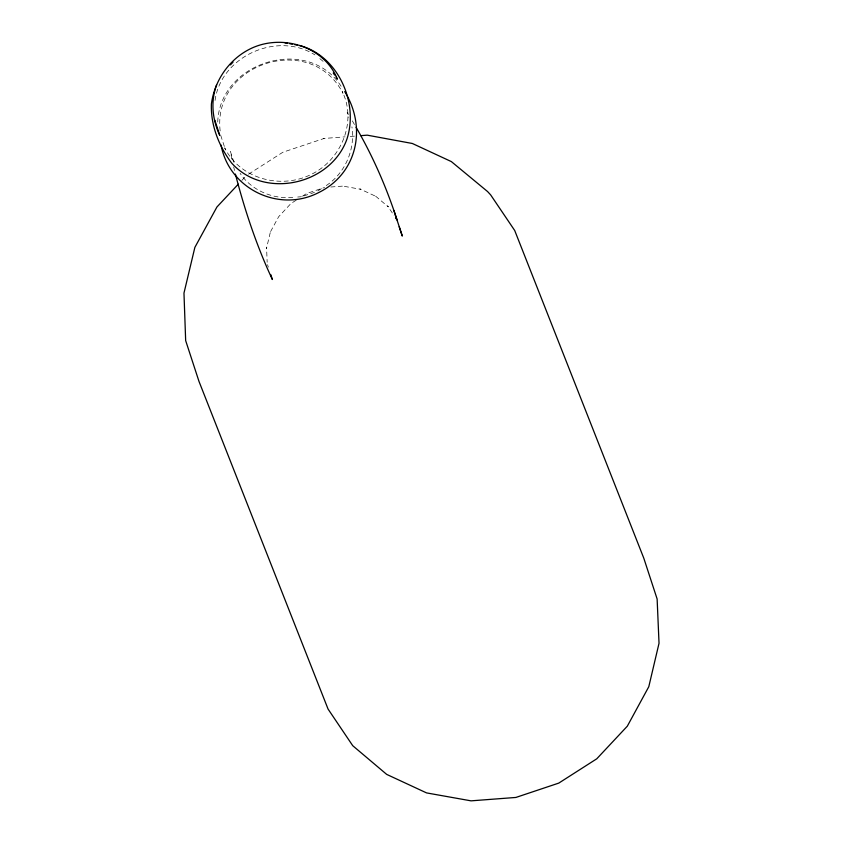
<?xml version="1.0" encoding="UTF-8"?>
<svg xmlns="http://www.w3.org/2000/svg" width="843" height="843" viewBox="0 0 843 843"><rect width="100%" height="100%" fill="white"/><g stroke="black" fill="none" stroke-linecap="round" stroke-linejoin="round"><path stroke-width="0.63" stroke-dasharray="4.21 3.16" d="M215.06 100.422C221.003 56.07 277.442 31.054 314.903 54.879M241.867 180.37L246.314 175.618M248.527 174.195L282.869 152.235L324.123 138.442L345.029 136.851M296.156 200.223L290.867 203.595L278.675 216.693L270.066 232.552L270.477 231.656L266.42 248.706L266.588 247.557L267.157 262.236M302.489 196.166L306.715 193.458L324.597 187.483M317.853 190.918L322.047 188.242M326.241 185.555C345.219 173.142 355.388 149.253 351.91 126.882M323.269 138.747L324.123 138.442M303.796 195.945L314.439 192.383M350.256 136.45L355.483 136.06M330.835 187.009L343.301 186.061L342.732 186.082L360.667 189.264L359.887 188.937L375.925 196.387L375.093 195.713L388.265 206.851L387.527 205.882L394.113 215.618M292.774 197.388C272.826 199.433 251.267 190.223 240.118 173.331M297.727 197.009L301.436 196.735M319.855 58.631L324.618 62.656M341.109 86.271C307.811 34.689 219.359 61.887 217.726 122.309M348.475 114.522L347.179 112.414L348.76 117.24M352.353 120.876L354.84 125.154M267.526 264.649L268.327 267.126M233.954 162.33L230.402 151.466L232.352 161.013M220.74 135.417L225.323 149.443L224.702 147.852C239.876 178.642 280.371 189.485 310.435 174.775C340.677 160.792 357.358 122.361 342.321 91.655L342.943 93.246C310.972 31.18 211.445 63.109 220.265 131.771M233.701 166.946L234.512 170.518"/><path stroke-width="1.26" d="M216.619 84.816C210.487 101.423 212.341 119.516 219.77 135.354L214.807 120.159M230.434 64.89L233.005 62.15M238.306 184.174L216.936 206.988L194.87 247.378L183.974 293.09L185.66 340.593L198.98 381.384L328.064 709.068L352.743 745.707L386.684 774.39L426.558 792.905L471.058 800.85L515.884 797.446L558.772 783.105L596.77 758.805L627.308 726.192L648.794 686.718L659.026 643.262L657.129 598.994L643.799 558.203L514.715 230.518L490.637 194.87L487.56 191.54L451.353 161.593L412.332 143.479L367.253 135.165L360.72 135.66M284.934 42.888L287.389 43.33M289.844 43.762L292.289 44.205M294.744 44.637L297.2 45.069M299.655 45.511C338.127 55.575 359.086 103.162 346.758 139.611C330.182 185.06 264.101 199.665 231.519 162.931C218.906 146.113 210.571 125.175 211.403 103.942C214.554 80.591 229.033 59.295 250.318 48.831C281.351 33.457 324.165 45.986 337.39 79.158L336.009 77.113M333.248 73.025L334.629 75.069M344.713 91.592C367.105 127.641 357.4 174.037 317.843 192.994C278.338 212.805 229.011 188.579 221.056 145.038M395.578 217.789L397.032 219.949C386.684 187.747 373.006 156.598 356.094 127.293M399.203 226.735L402.301 236.061L393.902 210.497M270.761 274.565L272.373 279.518C256.557 245.724 244.755 210.139 235.387 174.069"/></g></svg>
